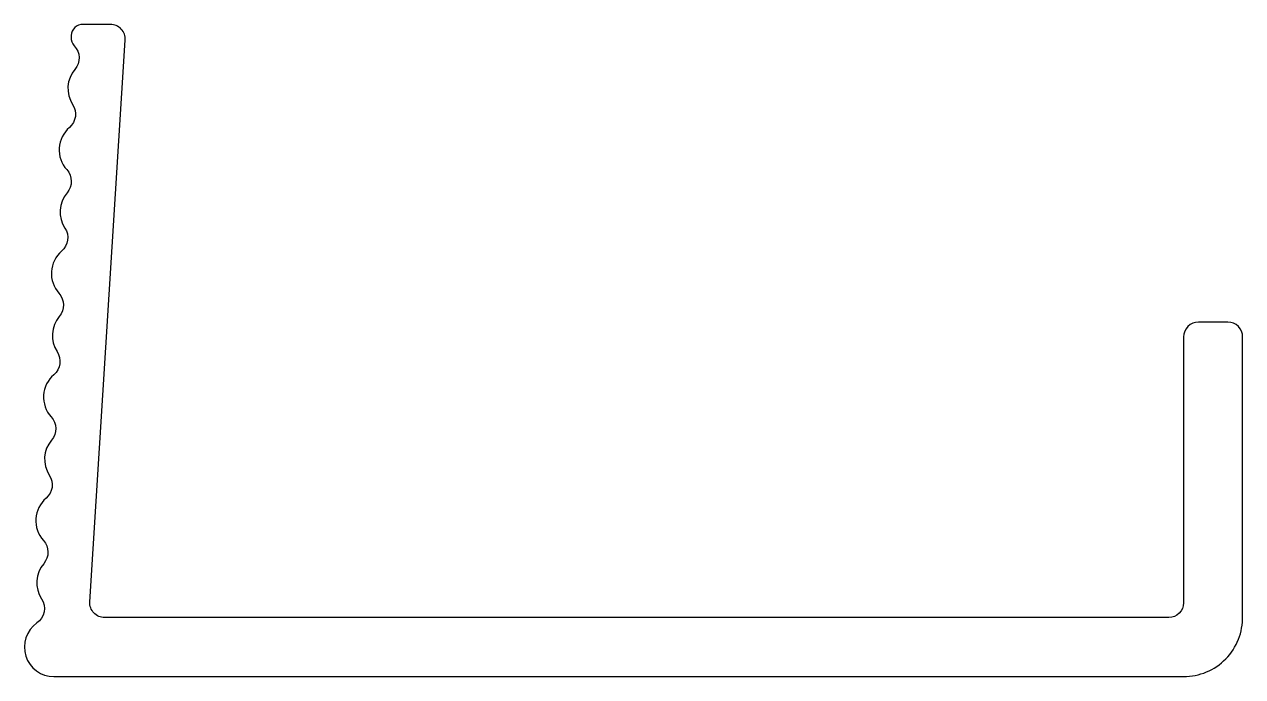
# Model space of a CAD drawing. Extents: x 323.5 to 344.1, y 660.1 to 671.1.
import ezdxf

# ---------------------------------------------------------------- set-up
doc = ezdxf.new("R2010")
doc.units = 0
doc.layers.get('0').update_dxf_attribs({"linetype": 'CONTINUOUS'})

msp = doc.modelspace()

# ---------------------------------------------------------------- linework, layer by layer
at = {"color": 0, "linetype": 'CONTINUOUS'}
msp.add_lwpolyline([(344.076, 661.054), (344.076, 665.804, 0.414214), (343.826, 666.054), (343.326, 666.054, 0.414214), (343.076, 665.804), (343.076, 661.304, -0.414214), (342.826, 661.054), (324.816, 661.054, -0.432739), (324.566, 661.319), (325.164, 670.83, 0.432739), (324.915, 671.095), (324.45, 671.095, 0.395928), (324.25, 670.908), (324.248, 670.882, 0.206977), (324.302, 670.733, -0.380633), (324.313, 670.334, 0.330512), (324.275, 669.739, -0.374668), (324.22, 669.349, 0.420142), (324.175, 668.636, -0.374668), (324.181, 668.242, 0.330512), (324.144, 667.647, -0.374668), (324.088, 667.257, 0.420142), (324.043, 666.544, -0.374668), (324.049, 666.15, 0.330512), (324.012, 665.555, -0.374668), (323.956, 665.165, 0.420142), (323.911, 664.452, -0.374668), (323.918, 664.058, 0.330512), (323.88, 663.463, -0.374668), (323.825, 663.073, 0.420142), (323.78, 662.36, -0.374668), (323.786, 661.966, 0.330512), (323.749, 661.371, -0.403066), (323.67, 660.962, 0.732105), (323.958, 660.054), (343.076, 660.054, 0.420095), (344.075, 661.074)], format="xyb", dxfattribs=at)

doc.saveas('drawing.dxf')
